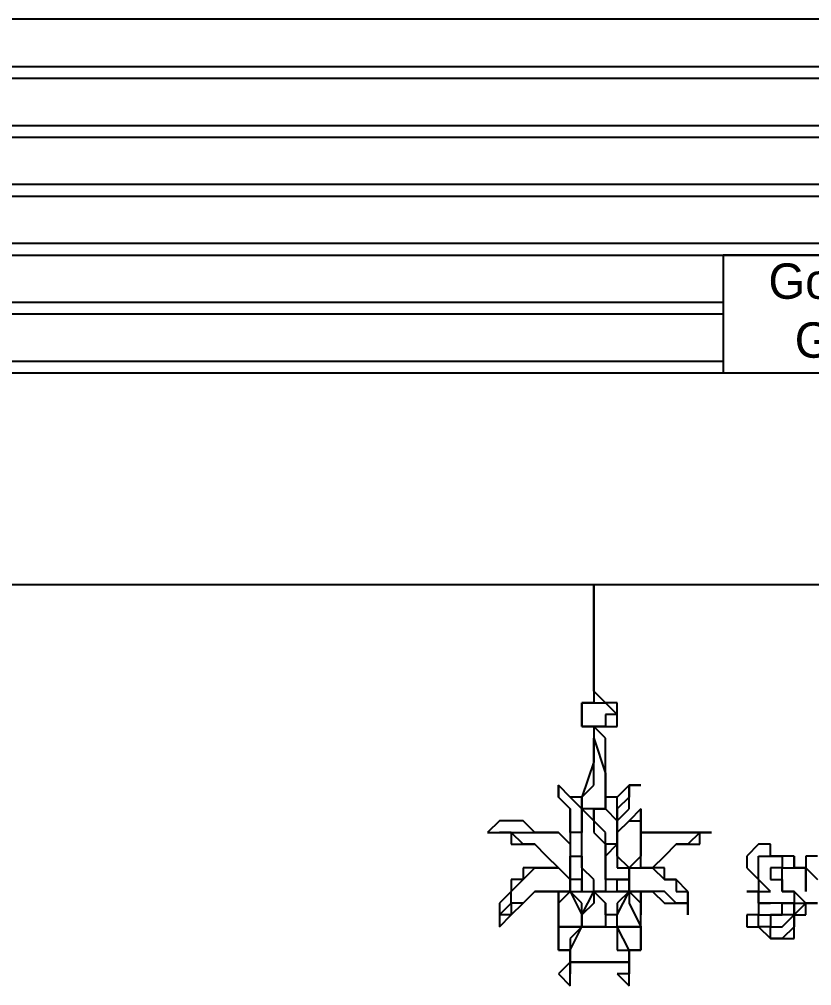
# Model space of a CAD drawing. Header units: millimetres. Extents: x 0 to 600, y 0 to 450.
# Drawn here: x 461.2 to 528.5, y 98 to 180 of the extents above; entities that cross this region are included whole.
import ezdxf

# ---------------------------------------------------------------- set-up
doc = ezdxf.new("R2010")
doc.units = ezdxf.units.MM
doc.layers.add('Engraving', color=1, linetype='Continuous')
doc.layers.add('External Cuts', color=5, linetype='Continuous')
doc.styles.get("Standard").update_dxf_attribs({"font": 'arial.ttf'})

# ---------------------------------------------------------------- blocks, each defined once
blk = doc.blocks.new('roof back')
blk.add_lwpolyline([(0, 14), (-150, 14), (-150, 4), (-153, 4), (-153, -16), (3, -16), (3, 4), (0, 4)], close=True)

msp = doc.modelspace()

# ---------------------------------------------------------------- linework, layer by layer
at = {"layer": 'Engraving'}
for p, q in [((397, 176), (547, 176)), ((397, 175), (547, 175)), ((397, 171), (547, 171)), ((394, 170), (547, 170)), ((394, 166), (550, 166)), ((394, 165), (550, 165)), ((394, 161), (550, 161)), ((394, 160), (550, 160)), ((550, 160), (521, 160)), ((521, 160), (521, 150)), ((394, 156), (521, 156)), ((394, 155), (521, 155)), ((394, 151), (521, 151)), ((510, 131), (510, 132)), ((510, 132), (510, 131)), ((510, 127), (510, 131)), ((510, 131), (510, 127)), ((510, 123), (510, 127)), ((510, 127), (510, 123)), ((511, 122), (510, 123)), ((510, 123), (510, 122)), ((510, 122), (509, 122)), ((509, 122), (509, 122)), ((509, 122), (509, 122)), ((509, 122), (509, 121)), ((509, 121), (509, 122)), ((509, 122), (510, 122)), ((510, 122), (510, 122)), ((510, 122), (510, 122)), ((510, 122), (510, 122)), ((510, 122), (511, 122)), ((512, 122), (511, 122)), ((511, 122), (511, 122)), ((511, 122), (511, 122)), ((511, 122), (511, 122)), ((511, 122), (511, 122)), ((511, 122), (511, 122)), ((511, 122), (511, 122)), ((511, 122), (512, 121)), ((512, 121), (512, 122)), ((509, 121), (509, 121)), ((509, 121), (509, 121)), ((509, 121), (509, 120)), ((509, 120), (509, 121)), ((509, 121), (509, 121)), ((509, 121), (509, 121)), ((509, 121), (509, 121)), ((509, 121), (509, 121)), ((512, 121), (511, 121)), ((511, 121), (511, 121)), ((511, 121), (511, 120)), ((512, 120), (512, 121)), ((512, 121), (512, 121)), ((509, 120), (509, 120)), ((509, 120), (510, 120)), ((510, 120), (509, 120)), ((509, 120), (509, 120)), ((511, 119), (510, 120)), ((510, 120), (511, 120)), ((510, 120), (510, 120)), ((510, 120), (510, 120)), ((510, 120), (510, 120)), ((510, 120), (510, 117)), ((510, 120), (510, 120)), ((511, 120), (510, 120)), ((510, 120), (510, 120)), ((510, 120), (510, 120)), ((511, 120), (511, 120)), ((511, 120), (511, 120)), ((511, 120), (512, 120)), ((511, 120), (511, 120)), ((511, 120), (511, 120)), ((510, 118), (510, 119)), ((510, 119), (510, 119)), ((510, 119), (510, 119)), ((510, 119), (510, 119)), ((510, 119), (510, 119)), ((510, 119), (511, 116)), ((511, 116), (511, 119)), ((510, 115), (510, 118)), ((510, 117), (509, 114)), ((511, 114), (511, 116)), ((511, 116), (511, 114)), ((508, 114), (507, 115)), ((507, 115), (507, 115)), ((507, 115), (507, 115)), ((507, 115), (507, 115)), ((507, 115), (507, 115)), ((507, 115), (507, 114)), ((507, 114), (507, 115)), ((507, 115), (507, 115)), ((507, 115), (508, 114)), ((509, 114), (510, 115)), ((513, 115), (512, 114)), ((512, 114), (513, 115)), ((513, 114), (513, 115)), ((513, 115), (514, 115)), ((514, 115), (513, 115)), ((513, 115), (513, 115)), ((513, 115), (513, 115)), ((513, 115), (513, 115)), ((513, 115), (513, 114)), ((514, 115), (514, 115)), ((514, 115), (514, 115)), ((507, 114), (508, 113)), ((508, 113), (507, 114)), ((509, 114), (508, 114)), ((508, 114), (508, 114)), ((508, 114), (509, 113)), ((509, 114), (509, 113)), ((509, 113), (509, 114)), ((509, 113), (509, 114)), ((512, 114), (511, 114)), ((511, 113), (511, 114)), ((511, 114), (511, 114)), ((511, 114), (511, 114)), ((511, 114), (511, 114)), ((511, 114), (511, 113)), ((511, 114), (511, 113)), ((512, 114), (512, 114)), ((512, 114), (512, 114)), ((512, 113), (512, 114)), ((512, 114), (512, 114)), ((512, 114), (512, 114)), ((512, 114), (512, 114)), ((513, 114), (512, 113)), ((513, 113), (513, 114)), ((513, 114), (513, 114)), ((513, 114), (513, 114)), ((508, 113), (508, 112)), ((508, 111), (508, 113)), ((509, 112), (509, 113)), ((509, 113), (509, 113)), ((509, 113), (509, 113)), ((509, 113), (510, 112)), ((509, 113), (509, 113)), ((509, 113), (509, 112)), ((510, 113), (509, 113)), ((509, 113), (509, 113)), ((509, 113), (509, 113)), ((510, 112), (510, 113)), ((510, 113), (511, 113)), ((511, 113), (510, 113)), ((510, 113), (510, 113)), ((510, 113), (510, 112)), ((510, 112), (510, 113)), ((510, 113), (510, 113)), ((511, 113), (512, 112)), ((512, 112), (513, 113)), ((512, 113), (512, 113)), ((512, 113), (512, 112)), ((512, 112), (512, 113)), ((512, 113), (512, 113)), ((514, 113), (513, 112)), ((514, 112), (514, 113)), ((514, 113), (514, 113)), ((514, 113), (514, 113)), ((514, 113), (514, 113)), ((514, 113), (514, 113)), ((514, 112), (514, 113)), ((514, 113), (514, 112)), ((502, 112), (501, 111)), ((503, 112), (502, 112)), ((504, 112), (503, 112)), ((505, 111), (504, 112)), ((508, 112), (508, 111)), ((509, 110), (509, 112)), ((509, 112), (509, 112)), ((509, 112), (509, 111)), ((510, 112), (510, 112)), ((510, 112), (510, 111)), ((511, 111), (510, 112)), ((510, 112), (510, 112)), ((510, 112), (510, 112)), ((510, 112), (510, 112)), ((513, 112), (512, 111)), ((512, 111), (512, 112)), ((512, 112), (512, 112)), ((512, 111), (513, 112)), ((512, 112), (512, 111)), ((512, 112), (512, 112)), ((512, 112), (512, 112)), ((512, 112), (512, 112)), ((513, 112), (513, 112)), ((513, 112), (513, 112)), ((513, 112), (514, 112)), ((514, 111), (514, 112)), ((514, 112), (514, 112)), ((514, 112), (514, 112)), ((514, 112), (514, 112)), ((514, 112), (514, 111)), ((501, 111), (501, 111)), ((501, 111), (501, 111)), ((501, 111), (501, 111)), ((501, 111), (501, 111)), ((501, 111), (501, 111)), ((501, 111), (501, 111)), ((501, 111), (502, 111)), ((502, 111), (503, 111)), ((503, 111), (502, 111)), ((502, 111), (502, 111)), ((502, 111), (502, 111)), ((502, 111), (502, 111)), ((502, 111), (502, 111)), ((502, 111), (503, 111)), ((503, 111), (503, 110)), ((504, 110), (503, 111)), ((503, 111), (504, 111)), ((504, 111), (505, 111)), ((506, 111), (505, 111)), ((505, 111), (505, 111)), ((505, 111), (506, 111)), ((507, 111), (506, 111)), ((506, 111), (507, 111)), ((508, 110), (507, 111)), ((507, 111), (507, 111)), ((507, 111), (507, 111)), ((507, 111), (508, 110)), ((508, 111), (508, 110)), ((509, 111), (508, 111)), ((508, 111), (508, 111)), ((508, 111), (508, 111)), ((508, 111), (508, 111)), ((509, 111), (509, 111)), ((510, 111), (510, 111)), ((510, 111), (511, 110)), ((511, 110), (511, 111)), ((512, 111), (512, 111)), ((512, 110), (512, 111)), ((512, 111), (512, 111)), ((512, 111), (512, 111)), ((512, 111), (512, 111)), ((512, 111), (512, 111)), ((512, 111), (512, 111)), ((512, 111), (512, 110)), ((516, 111), (514, 111)), ((514, 111), (514, 110)), ((514, 110), (514, 111)), ((514, 111), (515, 111)), ((515, 111), (515, 111)), ((515, 111), (516, 111)), ((517, 111), (516, 111)), ((516, 111), (516, 111)), ((516, 111), (518, 111)), ((518, 111), (517, 111)), ((519, 111), (518, 111)), ((518, 111), (518, 111)), ((518, 111), (519, 111)), ((519, 111), (518, 110)), ((519, 110), (519, 111)), ((519, 111), (520, 111)), ((520, 111), (519, 111)), ((519, 111), (519, 111)), ((519, 111), (519, 111)), ((519, 111), (519, 111)), ((520, 111), (520, 111)), ((520, 111), (520, 111)), ((503, 110), (504, 110)), ((504, 110), (505, 110)), ((505, 110), (504, 110)), ((505, 110), (505, 110)), ((505, 110), (506, 109)), ((506, 109), (505, 110)), ((508, 110), (508, 110)), ((508, 110), (508, 110)), ((508, 110), (508, 110)), ((508, 110), (508, 110)), ((508, 110), (508, 110)), ((508, 110), (508, 108)), ((509, 108), (509, 110)), ((509, 110), (509, 110)), ((511, 110), (511, 110)), ((511, 110), (511, 109)), ((511, 109), (512, 110)), ((511, 110), (511, 110)), ((512, 110), (511, 110)), ((511, 110), (511, 109)), ((511, 109), (511, 110)), ((511, 110), (511, 110)), ((512, 110), (512, 110)), ((512, 110), (512, 110)), ((512, 110), (512, 110)), ((512, 110), (512, 110)), ((512, 110), (512, 110)), ((512, 110), (512, 108)), ((512, 109), (512, 110)), ((514, 110), (514, 110)), ((514, 110), (514, 109)), ((514, 109), (514, 110)), ((514, 110), (514, 110)), ((516, 109), (517, 110)), ((517, 110), (516, 109)), ((517, 110), (517, 110)), ((517, 110), (518, 110)), ((518, 110), (517, 110)), ((518, 110), (518, 110)), ((518, 110), (519, 110)), ((518, 110), (518, 110)), ((524, 110), (523, 109)), ((525, 110), (524, 110)), ((524, 110), (524, 110)), ((524, 110), (524, 110)), ((525, 109), (525, 110)), ((506, 109), (506, 109)), ((506, 109), (507, 108)), ((507, 108), (506, 109)), ((506, 109), (506, 109)), ((508, 108), (508, 109)), ((508, 109), (508, 109)), ((508, 109), (509, 109)), ((509, 109), (509, 109)), ((509, 109), (509, 109)), ((509, 109), (509, 109)), ((509, 109), (509, 108)), ((511, 109), (511, 108)), ((511, 108), (511, 109)), ((511, 109), (511, 109)), ((511, 109), (511, 109)), ((511, 109), (511, 109)), ((513, 108), (512, 109)), ((512, 109), (512, 109)), ((514, 109), (513, 108)), ((514, 109), (514, 109)), ((514, 108), (514, 109)), ((514, 109), (514, 109)), ((514, 109), (514, 109)), ((515, 108), (516, 109)), ((516, 109), (515, 108)), ((516, 109), (516, 109)), ((523, 109), (523, 109)), ((523, 109), (523, 109)), ((523, 109), (523, 109)), ((523, 109), (523, 108)), ((524, 108), (524, 109)), ((524, 109), (524, 109)), ((524, 109), (524, 109)), ((524, 109), (524, 109)), ((524, 109), (524, 109)), ((524, 109), (524, 109)), ((524, 109), (525, 109)), ((525, 109), (525, 109)), ((525, 109), (526, 109)), ((526, 109), (525, 109)), ((526, 109), (526, 109)), ((526, 109), (526, 109)), ((526, 109), (526, 108)), ((527, 109), (526, 109)), ((526, 109), (526, 109)), ((526, 109), (526, 109)), ((526, 109), (526, 109)), ((527, 108), (527, 109)), ((527, 109), (527, 108)), ((527, 108), (527, 109)), ((527, 109), (527, 109)), ((527, 109), (527, 109)), ((527, 109), (527, 109)), ((527, 109), (527, 109)), ((527, 109), (527, 109)), ((527, 109), (527, 109)), ((529, 109), (528, 109)), ((528, 109), (528, 109)), ((528, 109), (528, 108)), ((505, 108), (504, 108)), ((504, 108), (504, 107)), ((504, 107), (505, 108)), ((506, 108), (505, 108)), ((505, 108), (505, 108)), ((505, 108), (505, 108)), ((505, 108), (506, 108)), ((507, 108), (506, 108)), ((506, 108), (506, 108)), ((506, 108), (507, 108)), ((507, 108), (507, 108)), ((507, 108), (508, 107)), ((508, 107), (507, 108)), ((507, 108), (507, 108)), ((508, 107), (508, 108)), ((508, 108), (508, 107)), ((510, 107), (509, 108)), ((509, 108), (509, 107)), ((511, 108), (511, 108)), ((511, 108), (511, 106)), ((511, 107), (511, 108)), ((512, 108), (513, 108)), ((513, 107), (513, 108)), ((513, 108), (513, 108)), ((513, 108), (514, 108)), ((513, 108), (513, 107)), ((513, 108), (513, 108)), ((513, 108), (513, 108)), ((513, 108), (513, 108)), ((513, 108), (513, 108)), ((513, 108), (513, 108)), ((514, 108), (514, 108)), ((514, 108), (515, 108)), ((514, 108), (514, 108)), ((514, 108), (514, 108)), ((514, 108), (514, 108)), ((515, 108), (514, 108)), ((514, 108), (514, 108)), ((516, 108), (515, 108)), ((515, 108), (515, 108)), ((515, 108), (515, 108)), ((515, 108), (516, 107)), ((515, 108), (515, 108)), ((515, 108), (515, 108)), ((515, 108), (515, 108)), ((516, 107), (516, 108)), ((523, 108), (523, 108)), ((523, 108), (524, 107)), ((524, 107), (524, 108)), ((524, 108), (524, 108)), ((524, 108), (524, 108)), ((526, 108), (525, 108)), ((525, 108), (525, 108)), ((525, 108), (525, 108)), ((525, 108), (525, 108)), ((525, 108), (525, 108)), ((525, 108), (525, 107)), ((526, 107), (526, 108)), ((526, 108), (527, 108)), ((527, 108), (527, 108)), ((527, 108), (527, 108)), ((527, 108), (527, 108)), ((527, 108), (528, 108)), ((528, 108), (527, 108)), ((528, 108), (528, 108)), ((528, 108), (529, 107)), ((528, 108), (528, 107)), ((528, 107), (528, 108)), ((528, 108), (528, 108)), ((504, 107), (503, 107)), ((503, 107), (503, 107)), ((503, 107), (503, 106)), ((503, 106), (504, 107)), ((504, 107), (504, 107)), ((508, 107), (508, 107)), ((508, 107), (508, 107)), ((508, 107), (508, 107)), ((508, 107), (508, 107)), ((508, 107), (508, 106)), ((508, 107), (508, 107)), ((509, 107), (508, 107)), ((508, 107), (508, 107)), ((508, 107), (508, 107)), ((508, 107), (508, 107)), ((508, 107), (508, 107)), ((508, 107), (508, 107)), ((508, 107), (508, 107)), ((508, 107), (508, 106)), ((508, 106), (508, 107)), ((508, 107), (508, 107)), ((508, 107), (508, 107)), ((509, 107), (509, 106)), ((509, 106), (509, 107)), ((510, 106), (510, 107)), ((512, 107), (511, 107)), ((511, 107), (511, 107)), ((511, 107), (511, 107)), ((511, 107), (511, 107)), ((511, 107), (511, 107)), ((511, 107), (511, 107)), ((511, 107), (511, 107)), ((512, 106), (512, 107)), ((512, 107), (512, 107)), ((512, 107), (513, 107)), ((513, 107), (512, 107)), ((512, 107), (512, 107)), ((512, 107), (512, 107)), ((513, 106), (513, 107)), ((513, 107), (513, 107)), ((513, 107), (513, 107)), ((513, 107), (513, 107)), ((513, 107), (513, 107)), ((513, 107), (513, 107)), ((513, 107), (513, 107)), ((513, 107), (513, 106)), ((513, 107), (513, 107)), ((517, 107), (516, 107)), ((516, 107), (516, 107)), ((516, 107), (517, 107)), ((518, 106), (517, 107)), ((517, 107), (517, 107)), ((517, 107), (517, 107)), ((517, 107), (517, 107)), ((517, 107), (517, 106)), ((525, 106), (524, 107)), ((524, 107), (524, 107)), ((524, 107), (524, 107)), ((524, 107), (524, 107)), ((524, 107), (524, 107)), ((524, 107), (524, 106)), ((525, 107), (526, 107)), ((526, 106), (526, 107)), ((526, 107), (526, 106)), ((528, 107), (528, 107)), ((528, 107), (528, 106)), ((528, 106), (528, 107)), ((528, 107), (528, 107)), ((503, 106), (502, 105)), ((503, 106), (503, 106)), ((503, 105), (503, 106)), ((503, 106), (503, 106)), ((504, 105), (505, 106)), ((505, 106), (504, 105)), ((505, 106), (505, 106)), ((505, 106), (506, 106)), ((506, 106), (505, 106)), ((505, 106), (505, 106)), ((506, 106), (506, 106)), ((506, 106), (507, 106)), ((507, 106), (506, 106)), ((507, 106), (507, 106)), ((507, 106), (507, 106)), ((507, 106), (507, 106)), ((507, 106), (507, 105)), ((507, 105), (508, 106)), ((508, 106), (507, 106)), ((507, 106), (507, 106)), ((507, 105), (507, 106)), ((507, 106), (507, 106)), ((507, 106), (507, 106)), ((507, 106), (507, 106)), ((507, 106), (508, 106)), ((508, 106), (507, 106)), ((507, 106), (507, 105)), ((508, 106), (508, 106)), ((508, 106), (508, 106)), ((508, 106), (508, 106)), ((508, 106), (509, 104)), ((509, 105), (508, 106)), ((508, 106), (508, 106)), ((508, 106), (508, 106)), ((508, 106), (510, 106)), ((509, 104), (510, 106)), ((509, 106), (509, 106)), ((509, 106), (509, 106)), ((509, 106), (509, 106)), ((510, 106), (510, 106)), ((510, 106), (511, 105)), ((511, 105), (510, 106)), ((510, 106), (510, 106)), ((510, 106), (512, 106)), ((510, 106), (510, 106)), ((510, 106), (510, 105)), ((511, 106), (510, 106)), ((510, 106), (510, 106)), ((512, 104), (513, 106)), ((512, 106), (513, 106)), ((513, 106), (512, 105)), ((513, 106), (512, 106)), ((512, 106), (512, 106)), ((512, 106), (512, 106)), ((513, 106), (513, 106)), ((513, 106), (513, 105)), ((513, 106), (513, 106)), ((514, 105), (513, 106)), ((513, 106), (513, 106)), ((513, 106), (513, 106)), ((513, 106), (514, 106)), ((514, 106), (513, 106)), ((513, 106), (513, 106)), ((514, 105), (514, 106)), ((514, 106), (514, 106)), ((514, 106), (514, 106)), ((514, 106), (515, 106)), ((514, 106), (514, 106)), ((514, 106), (514, 106)), ((514, 106), (514, 106)), ((514, 106), (514, 105)), ((515, 106), (514, 106)), ((515, 106), (516, 105)), ((516, 106), (515, 106)), ((517, 105), (516, 106)), ((517, 106), (518, 106)), ((518, 105), (518, 106)), ((518, 106), (518, 106)), ((518, 106), (518, 105)), ((524, 106), (523, 106)), ((523, 106), (524, 106)), ((524, 105), (524, 106)), ((524, 106), (524, 106)), ((524, 106), (524, 106)), ((524, 106), (525, 106)), ((524, 106), (524, 106)), ((524, 106), (524, 106)), ((524, 106), (524, 106)), ((524, 106), (524, 105)), ((525, 106), (525, 106)), ((525, 106), (525, 106)), ((525, 106), (525, 106)), ((527, 106), (526, 106)), ((526, 106), (527, 106)), ((528, 105), (527, 106)), ((527, 106), (527, 106)), ((527, 106), (527, 106)), ((527, 106), (527, 105)), ((528, 106), (528, 106)), ((528, 106), (528, 106)), ((528, 106), (528, 106)), ((502, 105), (502, 105)), ((502, 105), (502, 104)), ((502, 104), (503, 105)), ((503, 104), (504, 105)), ((504, 105), (503, 105)), ((503, 105), (503, 104)), ((504, 105), (504, 105)), ((504, 105), (504, 105)), ((504, 105), (504, 105)), ((507, 105), (507, 104)), ((507, 104), (507, 105)), ((507, 104), (507, 105)), ((507, 105), (507, 104)), ((510, 105), (509, 104)), ((509, 104), (509, 105)), ((509, 105), (509, 105)), ((511, 105), (511, 104)), ((511, 104), (511, 105)), ((512, 105), (512, 104)), ((513, 105), (514, 103)), ((514, 104), (514, 105)), ((514, 105), (514, 104)), ((514, 104), (514, 105)), ((514, 105), (514, 105)), ((516, 105), (517, 105)), ((517, 105), (518, 105)), ((518, 105), (517, 105)), ((518, 105), (518, 104)), ((518, 104), (518, 105)), ((518, 105), (518, 105)), ((518, 105), (518, 105)), ((518, 105), (518, 105)), ((518, 105), (518, 105)), ((518, 105), (518, 105)), ((518, 105), (518, 105)), ((525, 105), (524, 105)), ((524, 105), (524, 105)), ((524, 105), (525, 105)), ((525, 105), (524, 105)), ((524, 105), (524, 104)), ((526, 105), (525, 105)), ((525, 105), (525, 105)), ((525, 105), (525, 105)), ((525, 105), (525, 105)), ((525, 105), (525, 105)), ((525, 105), (525, 105)), ((525, 105), (525, 105)), ((527, 105), (526, 105)), ((526, 105), (526, 105)), ((526, 105), (526, 105)), ((526, 105), (526, 105)), ((526, 105), (526, 105)), ((526, 104), (526, 105)), ((526, 105), (526, 105)), ((526, 105), (526, 105)), ((526, 105), (526, 105)), ((526, 105), (526, 105)), ((526, 105), (526, 105)), ((526, 105), (527, 105)), ((527, 105), (527, 105)), ((527, 105), (527, 105)), ((527, 105), (527, 105)), ((527, 105), (527, 104)), ((527, 104), (527, 105)), ((527, 105), (527, 105)), ((527, 105), (527, 105)), ((527, 105), (527, 105)), ((527, 105), (527, 105)), ((527, 105), (527, 105)), ((527, 105), (528, 105)), ((528, 105), (527, 104)), ((529, 105), (528, 105)), ((528, 104), (528, 105)), ((528, 105), (528, 105)), ((528, 105), (528, 105)), ((528, 105), (529, 105)), ((528, 105), (528, 105)), ((528, 105), (528, 105)), ((528, 105), (528, 105)), ((528, 105), (528, 105)), ((528, 105), (528, 105)), ((528, 105), (528, 105)), ((502, 104), (502, 104)), ((502, 104), (502, 103)), ((502, 103), (503, 104)), ((503, 104), (502, 104)), ((502, 104), (502, 104)), ((502, 104), (502, 104)), ((502, 104), (502, 104)), ((503, 104), (503, 104)), ((503, 104), (503, 104)), ((503, 104), (503, 104)), ((507, 104), (507, 104)), ((507, 104), (507, 103)), ((507, 103), (507, 104)), ((507, 104), (507, 104)), ((507, 104), (507, 104)), ((507, 104), (507, 104)), ((507, 104), (507, 104)), ((507, 104), (507, 104)), ((509, 103), (509, 104)), ((509, 104), (509, 103)), ((509, 104), (509, 104)), ((509, 104), (509, 104)), ((511, 104), (511, 103)), ((512, 104), (511, 104)), ((511, 104), (511, 104)), ((512, 103), (512, 104)), ((512, 104), (512, 104)), ((514, 103), (514, 104)), ((514, 104), (514, 104)), ((514, 104), (514, 104)), ((514, 104), (514, 104)), ((518, 104), (518, 104)), ((518, 104), (518, 104)), ((518, 104), (518, 104)), ((518, 104), (518, 104)), ((524, 104), (523, 104)), ((523, 104), (523, 104)), ((523, 104), (523, 103)), ((524, 104), (524, 104)), ((524, 104), (524, 104)), ((524, 103), (524, 104)), ((524, 104), (524, 104)), ((524, 104), (524, 104)), ((524, 104), (524, 104)), ((524, 104), (524, 104)), ((524, 104), (525, 104)), ((525, 104), (525, 104)), ((525, 104), (525, 104)), ((525, 104), (526, 104)), ((526, 104), (525, 104)), ((525, 104), (525, 104)), ((525, 104), (525, 104)), ((525, 104), (525, 103)), ((526, 104), (526, 104)), ((526, 104), (526, 104)), ((527, 104), (526, 104)), ((526, 104), (526, 104)), ((526, 103), (527, 104)), ((527, 103), (527, 104)), ((527, 104), (527, 104)), ((527, 104), (527, 104)), ((527, 104), (528, 104)), ((527, 104), (527, 104)), ((527, 104), (527, 104)), ((527, 104), (527, 104)), ((527, 104), (527, 104)), ((527, 104), (527, 104)), ((527, 104), (527, 103)), ((502, 103), (502, 103)), ((502, 103), (502, 103)), ((502, 103), (502, 103)), ((507, 103), (507, 102)), ((507, 102), (507, 103)), ((507, 103), (507, 103)), ((507, 103), (507, 103)), ((507, 103), (508, 103)), ((508, 103), (507, 103)), ((508, 101), (509, 103)), ((508, 103), (509, 103)), ((509, 103), (508, 102)), ((509, 103), (508, 103)), ((509, 103), (509, 103)), ((509, 103), (509, 103)), ((509, 103), (510, 103)), ((509, 103), (509, 103)), ((510, 103), (509, 103)), ((510, 103), (512, 103)), ((511, 103), (510, 103)), ((512, 103), (512, 103)), ((512, 103), (512, 102)), ((513, 101), (512, 103)), ((512, 103), (512, 103)), ((512, 103), (512, 103)), ((512, 103), (513, 103)), ((513, 103), (512, 103)), ((513, 103), (514, 103)), ((514, 103), (513, 103)), ((514, 102), (514, 103)), ((514, 103), (514, 103)), ((514, 103), (514, 103)), ((514, 103), (514, 102)), ((514, 103), (514, 103)), ((514, 103), (514, 103)), ((523, 103), (524, 103)), ((524, 103), (524, 103)), ((524, 103), (524, 103)), ((524, 103), (525, 102)), ((525, 103), (524, 103)), ((524, 103), (524, 103)), ((525, 102), (525, 103)), ((525, 103), (525, 103)), ((525, 103), (525, 103)), ((525, 103), (525, 103)), ((525, 103), (525, 103)), ((525, 103), (525, 103)), ((525, 103), (525, 103)), ((525, 103), (525, 103)), ((525, 103), (526, 103)), ((527, 103), (526, 102)), ((527, 102), (527, 103)), ((527, 103), (527, 103)), ((527, 103), (527, 103)), ((527, 103), (527, 103)), ((527, 103), (527, 103)), ((527, 103), (527, 103)), ((527, 103), (527, 103)), ((527, 103), (527, 103)), ((507, 102), (507, 102)), ((507, 102), (507, 101)), ((507, 101), (507, 102)), ((507, 102), (507, 102)), ((508, 102), (508, 101)), ((512, 102), (512, 101)), ((514, 101), (514, 102)), ((514, 102), (514, 102)), ((514, 102), (514, 101)), ((525, 102), (525, 102)), ((525, 102), (525, 102)), ((525, 102), (525, 102)), ((525, 102), (525, 102)), ((525, 102), (525, 102)), ((525, 102), (525, 102)), ((525, 102), (525, 102)), ((525, 102), (525, 102)), ((525, 102), (526, 102)), ((525, 102), (525, 102)), ((526, 102), (525, 102)), ((525, 102), (525, 102)), ((525, 102), (525, 102)), ((525, 102), (525, 102)), ((526, 102), (526, 102)), ((526, 102), (526, 102)), ((526, 102), (527, 102)), ((526, 102), (526, 102)), ((507, 101), (507, 101)), ((507, 101), (508, 101)), ((508, 101), (507, 101)), ((507, 101), (507, 101)), ((508, 101), (508, 100)), ((508, 100), (508, 101)), ((508, 101), (508, 101)), ((508, 101), (508, 101)), ((508, 101), (508, 101)), ((508, 101), (508, 101)), ((512, 101), (513, 101)), ((513, 100), (513, 101)), ((513, 101), (514, 101)), ((513, 101), (513, 100)), ((514, 101), (513, 101)), ((513, 101), (513, 101)), ((513, 101), (513, 101)), ((513, 101), (513, 101)), ((513, 101), (513, 101)), ((513, 101), (513, 101)), ((508, 100), (507, 99)), ((508, 100), (508, 100)), ((508, 99), (508, 100)), ((508, 100), (508, 99)), ((508, 99), (508, 100)), ((508, 100), (508, 100)), ((508, 100), (508, 100)), ((508, 100), (509, 100)), ((509, 100), (508, 100)), ((508, 100), (508, 100)), ((509, 100), (509, 100)), ((509, 100), (510, 100)), ((509, 100), (509, 100)), ((509, 100), (509, 100)), ((510, 100), (509, 100)), ((509, 100), (509, 100)), ((510, 100), (510, 100)), ((510, 100), (511, 100)), ((511, 100), (510, 100)), ((510, 100), (510, 100)), ((511, 100), (512, 100)), ((512, 100), (511, 100)), ((511, 100), (511, 100)), ((512, 100), (513, 100)), ((513, 100), (512, 100)), ((512, 100), (512, 100)), ((512, 100), (512, 100)), ((513, 99), (513, 100)), ((513, 100), (513, 100)), ((513, 100), (513, 100)), ((513, 100), (513, 100)), ((513, 100), (513, 100)), ((513, 100), (513, 99)), ((513, 100), (513, 100)), ((507, 99), (507, 99)), ((507, 99), (507, 99)), ((507, 99), (508, 98)), ((508, 98), (508, 99)), ((508, 99), (508, 99)), ((508, 99), (508, 99)), ((508, 99), (508, 99)), ((508, 99), (508, 99)), ((508, 99), (508, 99)), ((508, 99), (508, 99)), ((508, 99), (508, 99)), ((508, 99), (508, 99)), ((508, 99), (508, 99)), ((508, 99), (508, 99)), ((508, 99), (508, 99)), ((508, 99), (508, 99)), ((508, 99), (508, 99)), ((508, 99), (508, 99)), ((508, 99), (508, 99)), ((508, 99), (508, 99)), ((508, 99), (508, 99)), ((508, 99), (508, 99)), ((508, 99), (508, 99)), ((508, 99), (508, 99)), ((508, 99), (508, 99)), ((508, 99), (508, 99)), ((508, 99), (508, 99)), ((508, 99), (508, 99)), ((508, 99), (508, 99)), ((513, 99), (512, 99)), ((512, 99), (512, 99)), ((512, 99), (513, 98)), ((513, 99), (513, 99)), ((513, 99), (513, 99)), ((513, 99), (513, 99)), ((513, 99), (513, 99)), ((513, 99), (513, 99)), ((513, 99), (513, 99)), ((513, 99), (513, 99)), ((513, 99), (513, 99)), ((513, 99), (513, 99)), ((513, 99), (513, 99)), ((513, 99), (513, 99)), ((513, 99), (513, 99)), ((513, 99), (513, 99)), ((513, 99), (513, 99)), ((513, 99), (513, 99)), ((513, 99), (513, 99)), ((513, 99), (513, 99)), ((513, 99), (513, 99)), ((513, 99), (513, 99)), ((513, 99), (513, 99)), ((513, 99), (513, 99)), ((513, 99), (513, 99)), ((513, 99), (513, 99)), ((513, 99), (513, 99)), ((513, 98), (513, 99)), ((513, 99), (513, 99)), ((513, 99), (513, 99))]:
    msp.add_line(p, q, dxfattribs=at)
at = {"layer": 'External Cuts'}
msp.add_line((548, 132), (398, 132), dxfattribs=at)

# ---------------------------------------------------------------- block references
msp.add_blockref('roof back', (547, 166), dxfattribs=at)

# ---------------------------------------------------------------- texts
at = {"layer": 'Engraving', "insert": (524.831, 159.287), "char_height": 3, "attachment_point": 1}
msp.add_mtext_dynamic_manual_height_columns('{\\fInformal Roman|b0|i0|c0|p66;G\\C1;ouri Girish \\P  GG395}', width=27.37954, gutter_width=13, heights=[9], dxfattribs=at)

doc.saveas('drawing.dxf')
